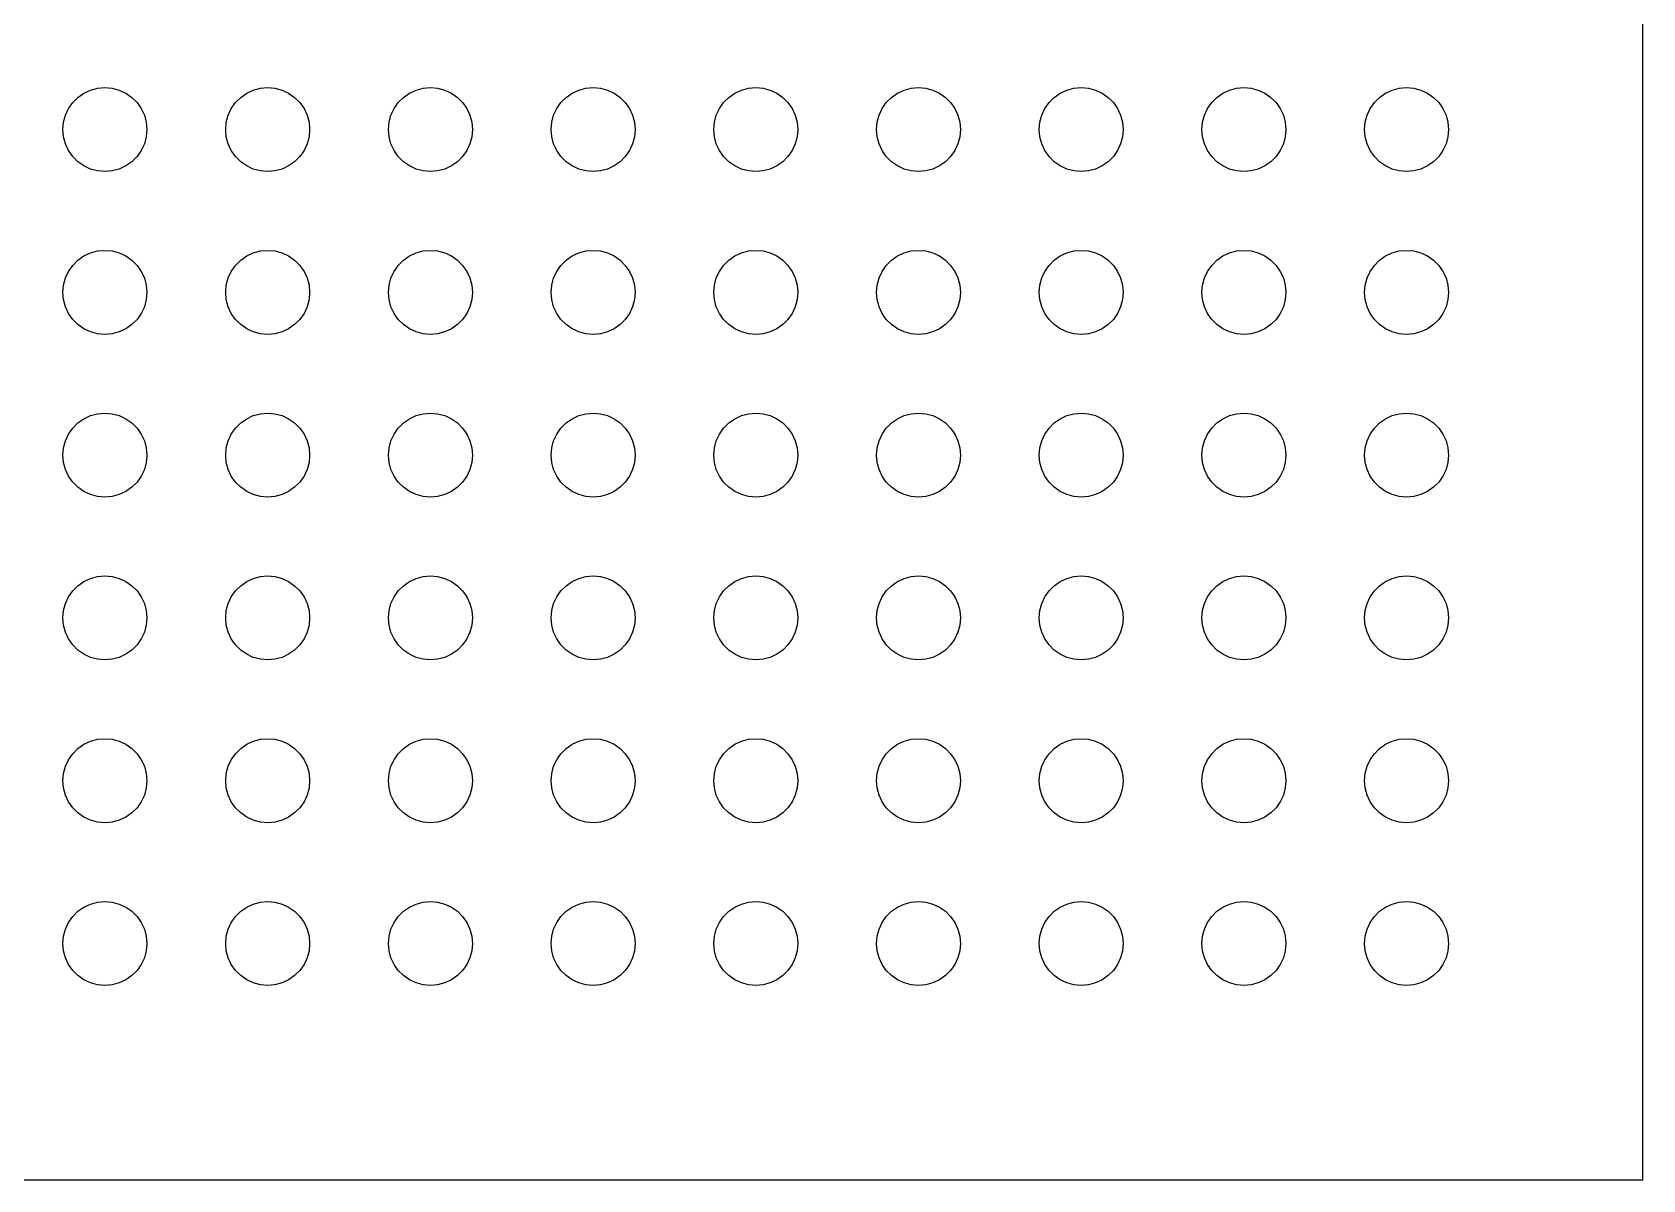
# Model space of a CAD drawing. Extents: x 0 to 117, y 0 to 89.
# Drawn here: x 55.8 to 117.2, y 0 to 43.7 of the extents above; entities that cross this region are included whole.
import ezdxf

# ---------------------------------------------------------------- set-up
doc = ezdxf.new("R2010")
doc.units = 0
doc.layers.get('0').update_dxf_attribs({"linetype": 'CONTINUOUS'})

msp = doc.modelspace()

# ---------------------------------------------------------------- linework, layer by layer
for points in [[(117.2, 89.2), (0, 89.2), (0, 0), (117.2, 0)], [(58.3222, 38.4243), (58.0528, 38.4965), (57.8, 38.6144), (57.5715, 38.7743), (57.3743, 38.9715), (57.2144, 39.2), (57.0965, 39.4528), (57.0243, 39.7222), (57, 40), (57.0243, 40.2778), (57.0965, 40.5472), (57.2144, 40.8), (57.3743, 41.0285), (57.5715, 41.2257), (57.8, 41.3856), (58.0528, 41.5035), (58.3222, 41.5757), (58.6, 41.6), (58.8778, 41.5757), (59.1472, 41.5035), (59.4, 41.3856), (59.6285, 41.2257), (59.8257, 41.0285), (59.9856, 40.8), (60.1035, 40.5472), (60.1757, 40.2778), (60.2, 40), (60.1757, 39.7222), (60.1035, 39.4528), (59.9856, 39.2), (59.8257, 38.9715), (59.6285, 38.7743), (59.4, 38.6144), (59.1472, 38.4965), (58.8778, 38.4243), (58.6, 38.4)], [(64.5222, 38.4243), (64.2528, 38.4965), (64, 38.6144), (63.7715, 38.7743), (63.5743, 38.9715), (63.4144, 39.2), (63.2965, 39.4528), (63.2243, 39.7222), (63.2, 40), (63.2243, 40.2778), (63.2965, 40.5472), (63.4144, 40.8), (63.5743, 41.0285), (63.7715, 41.2257), (64, 41.3856), (64.2528, 41.5035), (64.5222, 41.5757), (64.8, 41.6), (65.0778, 41.5757), (65.3472, 41.5035), (65.6, 41.3856), (65.8285, 41.2257), (66.0257, 41.0285), (66.1856, 40.8), (66.3035, 40.5472), (66.3757, 40.2778), (66.4, 40), (66.3757, 39.7222), (66.3035, 39.4528), (66.1856, 39.2), (66.0257, 38.9715), (65.8285, 38.7743), (65.6, 38.6144), (65.3472, 38.4965), (65.0778, 38.4243), (64.8, 38.4)], [(70.7222, 38.4243), (70.4528, 38.4965), (70.2, 38.6144), (69.9715, 38.7743), (69.7743, 38.9715), (69.6144, 39.2), (69.4965, 39.4528), (69.4243, 39.7222), (69.4, 40), (69.4243, 40.2778), (69.4965, 40.5472), (69.6144, 40.8), (69.7743, 41.0285), (69.9715, 41.2257), (70.2, 41.3856), (70.4528, 41.5035), (70.7222, 41.5757), (71, 41.6), (71.2778, 41.5757), (71.5472, 41.5035), (71.8, 41.3856), (72.0285, 41.2257), (72.2257, 41.0285), (72.3856, 40.8), (72.5035, 40.5472), (72.5757, 40.2778), (72.6, 40), (72.5757, 39.7222), (72.5035, 39.4528), (72.3856, 39.2), (72.2257, 38.9715), (72.0285, 38.7743), (71.8, 38.6144), (71.5472, 38.4965), (71.2778, 38.4243), (71, 38.4)], [(76.9222, 38.4243), (76.6528, 38.4965), (76.4, 38.6144), (76.1715, 38.7743), (75.9743, 38.9715), (75.8144, 39.2), (75.6965, 39.4528), (75.6243, 39.7222), (75.6, 40), (75.6243, 40.2778), (75.6965, 40.5472), (75.8144, 40.8), (75.9743, 41.0285), (76.1715, 41.2257), (76.4, 41.3856), (76.6528, 41.5035), (76.9222, 41.5757), (77.2, 41.6), (77.4778, 41.5757), (77.7472, 41.5035), (78, 41.3856), (78.2285, 41.2257), (78.4257, 41.0285), (78.5856, 40.8), (78.7035, 40.5472), (78.7757, 40.2778), (78.8, 40), (78.7757, 39.7222), (78.7035, 39.4528), (78.5856, 39.2), (78.4257, 38.9715), (78.2285, 38.7743), (78, 38.6144), (77.7472, 38.4965), (77.4778, 38.4243), (77.2, 38.4)], [(83.1222, 38.4243), (82.8528, 38.4965), (82.6, 38.6144), (82.3715, 38.7743), (82.1743, 38.9715), (82.0144, 39.2), (81.8965, 39.4528), (81.8243, 39.7222), (81.8, 40), (81.8243, 40.2778), (81.8965, 40.5472), (82.0144, 40.8), (82.1743, 41.0285), (82.3715, 41.2257), (82.6, 41.3856), (82.8528, 41.5035), (83.1222, 41.5757), (83.4, 41.6), (83.6778, 41.5757), (83.9472, 41.5035), (84.2, 41.3856), (84.4285, 41.2257), (84.6257, 41.0285), (84.7856, 40.8), (84.9035, 40.5472), (84.9757, 40.2778), (85, 40), (84.9757, 39.7222), (84.9035, 39.4528), (84.7856, 39.2), (84.6257, 38.9715), (84.4285, 38.7743), (84.2, 38.6144), (83.9472, 38.4965), (83.6778, 38.4243), (83.4, 38.4)], [(89.3222, 38.4243), (89.0528, 38.4965), (88.8, 38.6144), (88.5715, 38.7743), (88.3743, 38.9715), (88.2144, 39.2), (88.0965, 39.4528), (88.0243, 39.7222), (88, 40), (88.0243, 40.2778), (88.0965, 40.5472), (88.2144, 40.8), (88.3743, 41.0285), (88.5715, 41.2257), (88.8, 41.3856), (89.0528, 41.5035), (89.3222, 41.5757), (89.6, 41.6), (89.8778, 41.5757), (90.1472, 41.5035), (90.4, 41.3856), (90.6285, 41.2257), (90.8257, 41.0285), (90.9856, 40.8), (91.1035, 40.5472), (91.1757, 40.2778), (91.2, 40), (91.1757, 39.7222), (91.1035, 39.4528), (90.9856, 39.2), (90.8257, 38.9715), (90.6285, 38.7743), (90.4, 38.6144), (90.1472, 38.4965), (89.8778, 38.4243), (89.6, 38.4)], [(95.5222, 38.4243), (95.2528, 38.4965), (95, 38.6144), (94.7715, 38.7743), (94.5743, 38.9715), (94.4144, 39.2), (94.2965, 39.4528), (94.2243, 39.7222), (94.2, 40), (94.2243, 40.2778), (94.2965, 40.5472), (94.4144, 40.8), (94.5743, 41.0285), (94.7715, 41.2257), (95, 41.3856), (95.2528, 41.5035), (95.5222, 41.5757), (95.8, 41.6), (96.0778, 41.5757), (96.3472, 41.5035), (96.6, 41.3856), (96.8285, 41.2257), (97.0257, 41.0285), (97.1856, 40.8), (97.3035, 40.5472), (97.3757, 40.2778), (97.4, 40), (97.3757, 39.7222), (97.3035, 39.4528), (97.1856, 39.2), (97.0257, 38.9715), (96.8285, 38.7743), (96.6, 38.6144), (96.3472, 38.4965), (96.0778, 38.4243), (95.8, 38.4)], [(101.722, 38.4243), (101.453, 38.4965), (101.2, 38.6144), (100.972, 38.7743), (100.774, 38.9715), (100.614, 39.2), (100.496, 39.4528), (100.424, 39.7222), (100.4, 40), (100.424, 40.2778), (100.496, 40.5472), (100.614, 40.8), (100.774, 41.0285), (100.972, 41.2257), (101.2, 41.3856), (101.453, 41.5035), (101.722, 41.5757), (102, 41.6), (102.278, 41.5757), (102.547, 41.5035), (102.8, 41.3856), (103.028, 41.2257), (103.226, 41.0285), (103.386, 40.8), (103.504, 40.5472), (103.576, 40.2778), (103.6, 40), (103.576, 39.7222), (103.504, 39.4528), (103.386, 39.2), (103.226, 38.9715), (103.028, 38.7743), (102.8, 38.6144), (102.547, 38.4965), (102.278, 38.4243), (102, 38.4)], [(107.922, 38.4243), (107.653, 38.4965), (107.4, 38.6144), (107.172, 38.7743), (106.974, 38.9715), (106.814, 39.2), (106.696, 39.4528), (106.624, 39.7222), (106.6, 40), (106.624, 40.2778), (106.696, 40.5472), (106.814, 40.8), (106.974, 41.0285), (107.172, 41.2257), (107.4, 41.3856), (107.653, 41.5035), (107.922, 41.5757), (108.2, 41.6), (108.478, 41.5757), (108.747, 41.5035), (109, 41.3856), (109.228, 41.2257), (109.426, 41.0285), (109.586, 40.8), (109.704, 40.5472), (109.776, 40.2778), (109.8, 40), (109.776, 39.7222), (109.704, 39.4528), (109.586, 39.2), (109.426, 38.9715), (109.228, 38.7743), (109, 38.6144), (108.747, 38.4965), (108.478, 38.4243), (108.2, 38.4)], [(58.3222, 32.2243), (58.0528, 32.2965), (57.8, 32.4144), (57.5715, 32.5743), (57.3743, 32.7715), (57.2144, 33), (57.0965, 33.2528), (57.0243, 33.5222), (57, 33.8), (57.0243, 34.0778), (57.0965, 34.3472), (57.2144, 34.6), (57.3743, 34.8285), (57.5715, 35.0257), (57.8, 35.1856), (58.0528, 35.3035), (58.3222, 35.3757), (58.6, 35.4), (58.8778, 35.3757), (59.1472, 35.3035), (59.4, 35.1856), (59.6285, 35.0257), (59.8257, 34.8285), (59.9856, 34.6), (60.1035, 34.3472), (60.1757, 34.0778), (60.2, 33.8), (60.1757, 33.5222), (60.1035, 33.2528), (59.9856, 33), (59.8257, 32.7715), (59.6285, 32.5743), (59.4, 32.4144), (59.1472, 32.2965), (58.8778, 32.2243), (58.6, 32.2)], [(64.5222, 32.2243), (64.2528, 32.2965), (64, 32.4144), (63.7715, 32.5743), (63.5743, 32.7715), (63.4144, 33), (63.2965, 33.2528), (63.2243, 33.5222), (63.2, 33.8), (63.2243, 34.0778), (63.2965, 34.3472), (63.4144, 34.6), (63.5743, 34.8285), (63.7715, 35.0257), (64, 35.1856), (64.2528, 35.3035), (64.5222, 35.3757), (64.8, 35.4), (65.0778, 35.3757), (65.3472, 35.3035), (65.6, 35.1856), (65.8285, 35.0257), (66.0257, 34.8285), (66.1856, 34.6), (66.3035, 34.3472), (66.3757, 34.0778), (66.4, 33.8), (66.3757, 33.5222), (66.3035, 33.2528), (66.1856, 33), (66.0257, 32.7715), (65.8285, 32.5743), (65.6, 32.4144), (65.3472, 32.2965), (65.0778, 32.2243), (64.8, 32.2)], [(70.7222, 32.2243), (70.4528, 32.2965), (70.2, 32.4144), (69.9715, 32.5743), (69.7743, 32.7715), (69.6144, 33), (69.4965, 33.2528), (69.4243, 33.5222), (69.4, 33.8), (69.4243, 34.0778), (69.4965, 34.3472), (69.6144, 34.6), (69.7743, 34.8285), (69.9715, 35.0257), (70.2, 35.1856), (70.4528, 35.3035), (70.7222, 35.3757), (71, 35.4), (71.2778, 35.3757), (71.5472, 35.3035), (71.8, 35.1856), (72.0285, 35.0257), (72.2257, 34.8285), (72.3856, 34.6), (72.5035, 34.3472), (72.5757, 34.0778), (72.6, 33.8), (72.5757, 33.5222), (72.5035, 33.2528), (72.3856, 33), (72.2257, 32.7715), (72.0285, 32.5743), (71.8, 32.4144), (71.5472, 32.2965), (71.2778, 32.2243), (71, 32.2)], [(76.9222, 32.2243), (76.6528, 32.2965), (76.4, 32.4144), (76.1715, 32.5743), (75.9743, 32.7715), (75.8144, 33), (75.6965, 33.2528), (75.6243, 33.5222), (75.6, 33.8), (75.6243, 34.0778), (75.6965, 34.3472), (75.8144, 34.6), (75.9743, 34.8285), (76.1715, 35.0257), (76.4, 35.1856), (76.6528, 35.3035), (76.9222, 35.3757), (77.2, 35.4), (77.4778, 35.3757), (77.7472, 35.3035), (78, 35.1856), (78.2285, 35.0257), (78.4257, 34.8285), (78.5856, 34.6), (78.7035, 34.3472), (78.7757, 34.0778), (78.8, 33.8), (78.7757, 33.5222), (78.7035, 33.2528), (78.5856, 33), (78.4257, 32.7715), (78.2285, 32.5743), (78, 32.4144), (77.7472, 32.2965), (77.4778, 32.2243), (77.2, 32.2)], [(83.1222, 32.2243), (82.8528, 32.2965), (82.6, 32.4144), (82.3715, 32.5743), (82.1743, 32.7715), (82.0144, 33), (81.8965, 33.2528), (81.8243, 33.5222), (81.8, 33.8), (81.8243, 34.0778), (81.8965, 34.3472), (82.0144, 34.6), (82.1743, 34.8285), (82.3715, 35.0257), (82.6, 35.1856), (82.8528, 35.3035), (83.1222, 35.3757), (83.4, 35.4), (83.6778, 35.3757), (83.9472, 35.3035), (84.2, 35.1856), (84.4285, 35.0257), (84.6257, 34.8285), (84.7856, 34.6), (84.9035, 34.3472), (84.9757, 34.0778), (85, 33.8), (84.9757, 33.5222), (84.9035, 33.2528), (84.7856, 33), (84.6257, 32.7715), (84.4285, 32.5743), (84.2, 32.4144), (83.9472, 32.2965), (83.6778, 32.2243), (83.4, 32.2)], [(89.3222, 32.2243), (89.0528, 32.2965), (88.8, 32.4144), (88.5715, 32.5743), (88.3743, 32.7715), (88.2144, 33), (88.0965, 33.2528), (88.0243, 33.5222), (88, 33.8), (88.0243, 34.0778), (88.0965, 34.3472), (88.2144, 34.6), (88.3743, 34.8285), (88.5715, 35.0257), (88.8, 35.1856), (89.0528, 35.3035), (89.3222, 35.3757), (89.6, 35.4), (89.8778, 35.3757), (90.1472, 35.3035), (90.4, 35.1856), (90.6285, 35.0257), (90.8257, 34.8285), (90.9856, 34.6), (91.1035, 34.3472), (91.1757, 34.0778), (91.2, 33.8), (91.1757, 33.5222), (91.1035, 33.2528), (90.9856, 33), (90.8257, 32.7715), (90.6285, 32.5743), (90.4, 32.4144), (90.1472, 32.2965), (89.8778, 32.2243), (89.6, 32.2)], [(95.5222, 32.2243), (95.2528, 32.2965), (95, 32.4144), (94.7715, 32.5743), (94.5743, 32.7715), (94.4144, 33), (94.2965, 33.2528), (94.2243, 33.5222), (94.2, 33.8), (94.2243, 34.0778), (94.2965, 34.3472), (94.4144, 34.6), (94.5743, 34.8285), (94.7715, 35.0257), (95, 35.1856), (95.2528, 35.3035), (95.5222, 35.3757), (95.8, 35.4), (96.0778, 35.3757), (96.3472, 35.3035), (96.6, 35.1856), (96.8285, 35.0257), (97.0257, 34.8285), (97.1856, 34.6), (97.3035, 34.3472), (97.3757, 34.0778), (97.4, 33.8), (97.3757, 33.5222), (97.3035, 33.2528), (97.1856, 33), (97.0257, 32.7715), (96.8285, 32.5743), (96.6, 32.4144), (96.3472, 32.2965), (96.0778, 32.2243), (95.8, 32.2)], [(101.722, 32.2243), (101.453, 32.2965), (101.2, 32.4144), (100.972, 32.5743), (100.774, 32.7715), (100.614, 33), (100.496, 33.2528), (100.424, 33.5222), (100.4, 33.8), (100.424, 34.0778), (100.496, 34.3472), (100.614, 34.6), (100.774, 34.8285), (100.972, 35.0257), (101.2, 35.1856), (101.453, 35.3035), (101.722, 35.3757), (102, 35.4), (102.278, 35.3757), (102.547, 35.3035), (102.8, 35.1856), (103.028, 35.0257), (103.226, 34.8285), (103.386, 34.6), (103.504, 34.3472), (103.576, 34.0778), (103.6, 33.8), (103.576, 33.5222), (103.504, 33.2528), (103.386, 33), (103.226, 32.7715), (103.028, 32.5743), (102.8, 32.4144), (102.547, 32.2965), (102.278, 32.2243), (102, 32.2)], [(107.922, 32.2243), (107.653, 32.2965), (107.4, 32.4144), (107.172, 32.5743), (106.974, 32.7715), (106.814, 33), (106.696, 33.2528), (106.624, 33.5222), (106.6, 33.8), (106.624, 34.0778), (106.696, 34.3472), (106.814, 34.6), (106.974, 34.8285), (107.172, 35.0257), (107.4, 35.1856), (107.653, 35.3035), (107.922, 35.3757), (108.2, 35.4), (108.478, 35.3757), (108.747, 35.3035), (109, 35.1856), (109.228, 35.0257), (109.426, 34.8285), (109.586, 34.6), (109.704, 34.3472), (109.776, 34.0778), (109.8, 33.8), (109.776, 33.5222), (109.704, 33.2528), (109.586, 33), (109.426, 32.7715), (109.228, 32.5743), (109, 32.4144), (108.747, 32.2965), (108.478, 32.2243), (108.2, 32.2)], [(58.3222, 26.0243), (58.0528, 26.0965), (57.8, 26.2144), (57.5715, 26.3743), (57.3743, 26.5715), (57.2144, 26.8), (57.0965, 27.0528), (57.0243, 27.3222), (57, 27.6), (57.0243, 27.8778), (57.0965, 28.1472), (57.2144, 28.4), (57.3743, 28.6285), (57.5715, 28.8257), (57.8, 28.9856), (58.0528, 29.1035), (58.3222, 29.1757), (58.6, 29.2), (58.8778, 29.1757), (59.1472, 29.1035), (59.4, 28.9856), (59.6285, 28.8257), (59.8257, 28.6285), (59.9856, 28.4), (60.1035, 28.1472), (60.1757, 27.8778), (60.2, 27.6), (60.1757, 27.3222), (60.1035, 27.0528), (59.9856, 26.8), (59.8257, 26.5715), (59.6285, 26.3743), (59.4, 26.2144), (59.1472, 26.0965), (58.8778, 26.0243), (58.6, 26)], [(64.5222, 26.0243), (64.2528, 26.0965), (64, 26.2144), (63.7715, 26.3743), (63.5743, 26.5715), (63.4144, 26.8), (63.2965, 27.0528), (63.2243, 27.3222), (63.2, 27.6), (63.2243, 27.8778), (63.2965, 28.1472), (63.4144, 28.4), (63.5743, 28.6285), (63.7715, 28.8257), (64, 28.9856), (64.2528, 29.1035), (64.5222, 29.1757), (64.8, 29.2), (65.0778, 29.1757), (65.3472, 29.1035), (65.6, 28.9856), (65.8285, 28.8257), (66.0257, 28.6285), (66.1856, 28.4), (66.3035, 28.1472), (66.3757, 27.8778), (66.4, 27.6), (66.3757, 27.3222), (66.3035, 27.0528), (66.1856, 26.8), (66.0257, 26.5715), (65.8285, 26.3743), (65.6, 26.2144), (65.3472, 26.0965), (65.0778, 26.0243), (64.8, 26)], [(70.7222, 26.0243), (70.4528, 26.0965), (70.2, 26.2144), (69.9715, 26.3743), (69.7743, 26.5715), (69.6144, 26.8), (69.4965, 27.0528), (69.4243, 27.3222), (69.4, 27.6), (69.4243, 27.8778), (69.4965, 28.1472), (69.6144, 28.4), (69.7743, 28.6285), (69.9715, 28.8257), (70.2, 28.9856), (70.4528, 29.1035), (70.7222, 29.1757), (71, 29.2), (71.2778, 29.1757), (71.5472, 29.1035), (71.8, 28.9856), (72.0285, 28.8257), (72.2257, 28.6285), (72.3856, 28.4), (72.5035, 28.1472), (72.5757, 27.8778), (72.6, 27.6), (72.5757, 27.3222), (72.5035, 27.0528), (72.3856, 26.8), (72.2257, 26.5715), (72.0285, 26.3743), (71.8, 26.2144), (71.5472, 26.0965), (71.2778, 26.0243), (71, 26)], [(76.9222, 26.0243), (76.6528, 26.0965), (76.4, 26.2144), (76.1715, 26.3743), (75.9743, 26.5715), (75.8144, 26.8), (75.6965, 27.0528), (75.6243, 27.3222), (75.6, 27.6), (75.6243, 27.8778), (75.6965, 28.1472), (75.8144, 28.4), (75.9743, 28.6285), (76.1715, 28.8257), (76.4, 28.9856), (76.6528, 29.1035), (76.9222, 29.1757), (77.2, 29.2), (77.4778, 29.1757), (77.7472, 29.1035), (78, 28.9856), (78.2285, 28.8257), (78.4257, 28.6285), (78.5856, 28.4), (78.7035, 28.1472), (78.7757, 27.8778), (78.8, 27.6), (78.7757, 27.3222), (78.7035, 27.0528), (78.5856, 26.8), (78.4257, 26.5715), (78.2285, 26.3743), (78, 26.2144), (77.7472, 26.0965), (77.4778, 26.0243), (77.2, 26)], [(83.1222, 26.0243), (82.8528, 26.0965), (82.6, 26.2144), (82.3715, 26.3743), (82.1743, 26.5715), (82.0144, 26.8), (81.8965, 27.0528), (81.8243, 27.3222), (81.8, 27.6), (81.8243, 27.8778), (81.8965, 28.1472), (82.0144, 28.4), (82.1743, 28.6285), (82.3715, 28.8257), (82.6, 28.9856), (82.8528, 29.1035), (83.1222, 29.1757), (83.4, 29.2), (83.6778, 29.1757), (83.9472, 29.1035), (84.2, 28.9856), (84.4285, 28.8257), (84.6257, 28.6285), (84.7856, 28.4), (84.9035, 28.1472), (84.9757, 27.8778), (85, 27.6), (84.9757, 27.3222), (84.9035, 27.0528), (84.7856, 26.8), (84.6257, 26.5715), (84.4285, 26.3743), (84.2, 26.2144), (83.9472, 26.0965), (83.6778, 26.0243), (83.4, 26)], [(89.3222, 26.0243), (89.0528, 26.0965), (88.8, 26.2144), (88.5715, 26.3743), (88.3743, 26.5715), (88.2144, 26.8), (88.0965, 27.0528), (88.0243, 27.3222), (88, 27.6), (88.0243, 27.8778), (88.0965, 28.1472), (88.2144, 28.4), (88.3743, 28.6285), (88.5715, 28.8257), (88.8, 28.9856), (89.0528, 29.1035), (89.3222, 29.1757), (89.6, 29.2), (89.8778, 29.1757), (90.1472, 29.1035), (90.4, 28.9856), (90.6285, 28.8257), (90.8257, 28.6285), (90.9856, 28.4), (91.1035, 28.1472), (91.1757, 27.8778), (91.2, 27.6), (91.1757, 27.3222), (91.1035, 27.0528), (90.9856, 26.8), (90.8257, 26.5715), (90.6285, 26.3743), (90.4, 26.2144), (90.1472, 26.0965), (89.8778, 26.0243), (89.6, 26)], [(95.5222, 26.0243), (95.2528, 26.0965), (95, 26.2144), (94.7715, 26.3743), (94.5743, 26.5715), (94.4144, 26.8), (94.2965, 27.0528), (94.2243, 27.3222), (94.2, 27.6), (94.2243, 27.8778), (94.2965, 28.1472), (94.4144, 28.4), (94.5743, 28.6285), (94.7715, 28.8257), (95, 28.9856), (95.2528, 29.1035), (95.5222, 29.1757), (95.8, 29.2), (96.0778, 29.1757), (96.3472, 29.1035), (96.6, 28.9856), (96.8285, 28.8257), (97.0257, 28.6285), (97.1856, 28.4), (97.3035, 28.1472), (97.3757, 27.8778), (97.4, 27.6), (97.3757, 27.3222), (97.3035, 27.0528), (97.1856, 26.8), (97.0257, 26.5715), (96.8285, 26.3743), (96.6, 26.2144), (96.3472, 26.0965), (96.0778, 26.0243), (95.8, 26)], [(101.722, 26.0243), (101.453, 26.0965), (101.2, 26.2144), (100.972, 26.3743), (100.774, 26.5715), (100.614, 26.8), (100.496, 27.0528), (100.424, 27.3222), (100.4, 27.6), (100.424, 27.8778), (100.496, 28.1472), (100.614, 28.4), (100.774, 28.6285), (100.972, 28.8257), (101.2, 28.9856), (101.453, 29.1035), (101.722, 29.1757), (102, 29.2), (102.278, 29.1757), (102.547, 29.1035), (102.8, 28.9856), (103.028, 28.8257), (103.226, 28.6285), (103.386, 28.4), (103.504, 28.1472), (103.576, 27.8778), (103.6, 27.6), (103.576, 27.3222), (103.504, 27.0528), (103.386, 26.8), (103.226, 26.5715), (103.028, 26.3743), (102.8, 26.2144), (102.547, 26.0965), (102.278, 26.0243), (102, 26)], [(107.922, 26.0243), (107.653, 26.0965), (107.4, 26.2144), (107.172, 26.3743), (106.974, 26.5715), (106.814, 26.8), (106.696, 27.0528), (106.624, 27.3222), (106.6, 27.6), (106.624, 27.8778), (106.696, 28.1472), (106.814, 28.4), (106.974, 28.6285), (107.172, 28.8257), (107.4, 28.9856), (107.653, 29.1035), (107.922, 29.1757), (108.2, 29.2), (108.478, 29.1757), (108.747, 29.1035), (109, 28.9856), (109.228, 28.8257), (109.426, 28.6285), (109.586, 28.4), (109.704, 28.1472), (109.776, 27.8778), (109.8, 27.6), (109.776, 27.3222), (109.704, 27.0528), (109.586, 26.8), (109.426, 26.5715), (109.228, 26.3743), (109, 26.2144), (108.747, 26.0965), (108.478, 26.0243), (108.2, 26)], [(58.3222, 19.8243), (58.0528, 19.8965), (57.8, 20.0144), (57.5715, 20.1743), (57.3743, 20.3715), (57.2144, 20.6), (57.0965, 20.8528), (57.0243, 21.1222), (57, 21.4), (57.0243, 21.6778), (57.0965, 21.9472), (57.2144, 22.2), (57.3743, 22.4285), (57.5715, 22.6257), (57.8, 22.7856), (58.0528, 22.9035), (58.3222, 22.9757), (58.6, 23), (58.8778, 22.9757), (59.1472, 22.9035), (59.4, 22.7856), (59.6285, 22.6257), (59.8257, 22.4285), (59.9856, 22.2), (60.1035, 21.9472), (60.1757, 21.6778), (60.2, 21.4), (60.1757, 21.1222), (60.1035, 20.8528), (59.9856, 20.6), (59.8257, 20.3715), (59.6285, 20.1743), (59.4, 20.0144), (59.1472, 19.8965), (58.8778, 19.8243), (58.6, 19.8)], [(64.5222, 19.8243), (64.2528, 19.8965), (64, 20.0144), (63.7715, 20.1743), (63.5743, 20.3715), (63.4144, 20.6), (63.2965, 20.8528), (63.2243, 21.1222), (63.2, 21.4), (63.2243, 21.6778), (63.2965, 21.9472), (63.4144, 22.2), (63.5743, 22.4285), (63.7715, 22.6257), (64, 22.7856), (64.2528, 22.9035), (64.5222, 22.9757), (64.8, 23), (65.0778, 22.9757), (65.3472, 22.9035), (65.6, 22.7856), (65.8285, 22.6257), (66.0257, 22.4285), (66.1856, 22.2), (66.3035, 21.9472), (66.3757, 21.6778), (66.4, 21.4), (66.3757, 21.1222), (66.3035, 20.8528), (66.1856, 20.6), (66.0257, 20.3715), (65.8285, 20.1743), (65.6, 20.0144), (65.3472, 19.8965), (65.0778, 19.8243), (64.8, 19.8)], [(70.7222, 19.8243), (70.4528, 19.8965), (70.2, 20.0144), (69.9715, 20.1743), (69.7743, 20.3715), (69.6144, 20.6), (69.4965, 20.8528), (69.4243, 21.1222), (69.4, 21.4), (69.4243, 21.6778), (69.4965, 21.9472), (69.6144, 22.2), (69.7743, 22.4285), (69.9715, 22.6257), (70.2, 22.7856), (70.4528, 22.9035), (70.7222, 22.9757), (71, 23), (71.2778, 22.9757), (71.5472, 22.9035), (71.8, 22.7856), (72.0285, 22.6257), (72.2257, 22.4285), (72.3856, 22.2), (72.5035, 21.9472), (72.5757, 21.6778), (72.6, 21.4), (72.5757, 21.1222), (72.5035, 20.8528), (72.3856, 20.6), (72.2257, 20.3715), (72.0285, 20.1743), (71.8, 20.0144), (71.5472, 19.8965), (71.2778, 19.8243), (71, 19.8)], [(76.9222, 19.8243), (76.6528, 19.8965), (76.4, 20.0144), (76.1715, 20.1743), (75.9743, 20.3715), (75.8144, 20.6), (75.6965, 20.8528), (75.6243, 21.1222), (75.6, 21.4), (75.6243, 21.6778), (75.6965, 21.9472), (75.8144, 22.2), (75.9743, 22.4285), (76.1715, 22.6257), (76.4, 22.7856), (76.6528, 22.9035), (76.9222, 22.9757), (77.2, 23), (77.4778, 22.9757), (77.7472, 22.9035), (78, 22.7856), (78.2285, 22.6257), (78.4257, 22.4285), (78.5856, 22.2), (78.7035, 21.9472), (78.7757, 21.6778), (78.8, 21.4), (78.7757, 21.1222), (78.7035, 20.8528), (78.5856, 20.6), (78.4257, 20.3715), (78.2285, 20.1743), (78, 20.0144), (77.7472, 19.8965), (77.4778, 19.8243), (77.2, 19.8)], [(83.1222, 19.8243), (82.8528, 19.8965), (82.6, 20.0144), (82.3715, 20.1743), (82.1743, 20.3715), (82.0144, 20.6), (81.8965, 20.8528), (81.8243, 21.1222), (81.8, 21.4), (81.8243, 21.6778), (81.8965, 21.9472), (82.0144, 22.2), (82.1743, 22.4285), (82.3715, 22.6257), (82.6, 22.7856), (82.8528, 22.9035), (83.1222, 22.9757), (83.4, 23), (83.6778, 22.9757), (83.9472, 22.9035), (84.2, 22.7856), (84.4285, 22.6257), (84.6257, 22.4285), (84.7856, 22.2), (84.9035, 21.9472), (84.9757, 21.6778), (85, 21.4), (84.9757, 21.1222), (84.9035, 20.8528), (84.7856, 20.6), (84.6257, 20.3715), (84.4285, 20.1743), (84.2, 20.0144), (83.9472, 19.8965), (83.6778, 19.8243), (83.4, 19.8)], [(89.3222, 19.8243), (89.0528, 19.8965), (88.8, 20.0144), (88.5715, 20.1743), (88.3743, 20.3715), (88.2144, 20.6), (88.0965, 20.8528), (88.0243, 21.1222), (88, 21.4), (88.0243, 21.6778), (88.0965, 21.9472), (88.2144, 22.2), (88.3743, 22.4285), (88.5715, 22.6257), (88.8, 22.7856), (89.0528, 22.9035), (89.3222, 22.9757), (89.6, 23), (89.8778, 22.9757), (90.1472, 22.9035), (90.4, 22.7856), (90.6285, 22.6257), (90.8257, 22.4285), (90.9856, 22.2), (91.1035, 21.9472), (91.1757, 21.6778), (91.2, 21.4), (91.1757, 21.1222), (91.1035, 20.8528), (90.9856, 20.6), (90.8257, 20.3715), (90.6285, 20.1743), (90.4, 20.0144), (90.1472, 19.8965), (89.8778, 19.8243), (89.6, 19.8)], [(95.5222, 19.8243), (95.2528, 19.8965), (95, 20.0144), (94.7715, 20.1743), (94.5743, 20.3715), (94.4144, 20.6), (94.2965, 20.8528), (94.2243, 21.1222), (94.2, 21.4), (94.2243, 21.6778), (94.2965, 21.9472), (94.4144, 22.2), (94.5743, 22.4285), (94.7715, 22.6257), (95, 22.7856), (95.2528, 22.9035), (95.5222, 22.9757), (95.8, 23), (96.0778, 22.9757), (96.3472, 22.9035), (96.6, 22.7856), (96.8285, 22.6257), (97.0257, 22.4285), (97.1856, 22.2), (97.3035, 21.9472), (97.3757, 21.6778), (97.4, 21.4), (97.3757, 21.1222), (97.3035, 20.8528), (97.1856, 20.6), (97.0257, 20.3715), (96.8285, 20.1743), (96.6, 20.0144), (96.3472, 19.8965), (96.0778, 19.8243), (95.8, 19.8)], [(101.722, 19.8243), (101.453, 19.8965), (101.2, 20.0144), (100.972, 20.1743), (100.774, 20.3715), (100.614, 20.6), (100.496, 20.8528), (100.424, 21.1222), (100.4, 21.4), (100.424, 21.6778), (100.496, 21.9472), (100.614, 22.2), (100.774, 22.4285), (100.972, 22.6257), (101.2, 22.7856), (101.453, 22.9035), (101.722, 22.9757), (102, 23), (102.278, 22.9757), (102.547, 22.9035), (102.8, 22.7856), (103.028, 22.6257), (103.226, 22.4285), (103.386, 22.2), (103.504, 21.9472), (103.576, 21.6778), (103.6, 21.4), (103.576, 21.1222), (103.504, 20.8528), (103.386, 20.6), (103.226, 20.3715), (103.028, 20.1743), (102.8, 20.0144), (102.547, 19.8965), (102.278, 19.8243), (102, 19.8)], [(107.922, 19.8243), (107.653, 19.8965), (107.4, 20.0144), (107.172, 20.1743), (106.974, 20.3715), (106.814, 20.6), (106.696, 20.8528), (106.624, 21.1222), (106.6, 21.4), (106.624, 21.6778), (106.696, 21.9472), (106.814, 22.2), (106.974, 22.4285), (107.172, 22.6257), (107.4, 22.7856), (107.653, 22.9035), (107.922, 22.9757), (108.2, 23), (108.478, 22.9757), (108.747, 22.9035), (109, 22.7856), (109.228, 22.6257), (109.426, 22.4285), (109.586, 22.2), (109.704, 21.9472), (109.776, 21.6778), (109.8, 21.4), (109.776, 21.1222), (109.704, 20.8528), (109.586, 20.6), (109.426, 20.3715), (109.228, 20.1743), (109, 20.0144), (108.747, 19.8965), (108.478, 19.8243), (108.2, 19.8)], [(58.3222, 13.6243), (58.0528, 13.6965), (57.8, 13.8144), (57.5715, 13.9743), (57.3743, 14.1715), (57.2144, 14.4), (57.0965, 14.6528), (57.0243, 14.9222), (57, 15.2), (57.0243, 15.4778), (57.0965, 15.7472), (57.2144, 16), (57.3743, 16.2285), (57.5715, 16.4257), (57.8, 16.5856), (58.0528, 16.7035), (58.3222, 16.7757), (58.6, 16.8), (58.8778, 16.7757), (59.1472, 16.7035), (59.4, 16.5856), (59.6285, 16.4257), (59.8257, 16.2285), (59.9856, 16), (60.1035, 15.7472), (60.1757, 15.4778), (60.2, 15.2), (60.1757, 14.9222), (60.1035, 14.6528), (59.9856, 14.4), (59.8257, 14.1715), (59.6285, 13.9743), (59.4, 13.8144), (59.1472, 13.6965), (58.8778, 13.6243), (58.6, 13.6)], [(64.5222, 13.6243), (64.2528, 13.6965), (64, 13.8144), (63.7715, 13.9743), (63.5743, 14.1715), (63.4144, 14.4), (63.2965, 14.6528), (63.2243, 14.9222), (63.2, 15.2), (63.2243, 15.4778), (63.2965, 15.7472), (63.4144, 16), (63.5743, 16.2285), (63.7715, 16.4257), (64, 16.5856), (64.2528, 16.7035), (64.5222, 16.7757), (64.8, 16.8), (65.0778, 16.7757), (65.3472, 16.7035), (65.6, 16.5856), (65.8285, 16.4257), (66.0257, 16.2285), (66.1856, 16), (66.3035, 15.7472), (66.3757, 15.4778), (66.4, 15.2), (66.3757, 14.9222), (66.3035, 14.6528), (66.1856, 14.4), (66.0257, 14.1715), (65.8285, 13.9743), (65.6, 13.8144), (65.3472, 13.6965), (65.0778, 13.6243), (64.8, 13.6)], [(70.7222, 13.6243), (70.4528, 13.6965), (70.2, 13.8144), (69.9715, 13.9743), (69.7743, 14.1715), (69.6144, 14.4), (69.4965, 14.6528), (69.4243, 14.9222), (69.4, 15.2), (69.4243, 15.4778), (69.4965, 15.7472), (69.6144, 16), (69.7743, 16.2285), (69.9715, 16.4257), (70.2, 16.5856), (70.4528, 16.7035), (70.7222, 16.7757), (71, 16.8), (71.2778, 16.7757), (71.5472, 16.7035), (71.8, 16.5856), (72.0285, 16.4257), (72.2257, 16.2285), (72.3856, 16), (72.5035, 15.7472), (72.5757, 15.4778), (72.6, 15.2), (72.5757, 14.9222), (72.5035, 14.6528), (72.3856, 14.4), (72.2257, 14.1715), (72.0285, 13.9743), (71.8, 13.8144), (71.5472, 13.6965), (71.2778, 13.6243), (71, 13.6)], [(76.9222, 13.6243), (76.6528, 13.6965), (76.4, 13.8144), (76.1715, 13.9743), (75.9743, 14.1715), (75.8144, 14.4), (75.6965, 14.6528), (75.6243, 14.9222), (75.6, 15.2), (75.6243, 15.4778), (75.6965, 15.7472), (75.8144, 16), (75.9743, 16.2285), (76.1715, 16.4257), (76.4, 16.5856), (76.6528, 16.7035), (76.9222, 16.7757), (77.2, 16.8), (77.4778, 16.7757), (77.7472, 16.7035), (78, 16.5856), (78.2285, 16.4257), (78.4257, 16.2285), (78.5856, 16), (78.7035, 15.7472), (78.7757, 15.4778), (78.8, 15.2), (78.7757, 14.9222), (78.7035, 14.6528), (78.5856, 14.4), (78.4257, 14.1715), (78.2285, 13.9743), (78, 13.8144), (77.7472, 13.6965), (77.4778, 13.6243), (77.2, 13.6)], [(83.1222, 13.6243), (82.8528, 13.6965), (82.6, 13.8144), (82.3715, 13.9743), (82.1743, 14.1715), (82.0144, 14.4), (81.8965, 14.6528), (81.8243, 14.9222), (81.8, 15.2), (81.8243, 15.4778), (81.8965, 15.7472), (82.0144, 16), (82.1743, 16.2285), (82.3715, 16.4257), (82.6, 16.5856), (82.8528, 16.7035), (83.1222, 16.7757), (83.4, 16.8), (83.6778, 16.7757), (83.9472, 16.7035), (84.2, 16.5856), (84.4285, 16.4257), (84.6257, 16.2285), (84.7856, 16), (84.9035, 15.7472), (84.9757, 15.4778), (85, 15.2), (84.9757, 14.9222), (84.9035, 14.6528), (84.7856, 14.4), (84.6257, 14.1715), (84.4285, 13.9743), (84.2, 13.8144), (83.9472, 13.6965), (83.6778, 13.6243), (83.4, 13.6)], [(89.3222, 13.6243), (89.0528, 13.6965), (88.8, 13.8144), (88.5715, 13.9743), (88.3743, 14.1715), (88.2144, 14.4), (88.0965, 14.6528), (88.0243, 14.9222), (88, 15.2), (88.0243, 15.4778), (88.0965, 15.7472), (88.2144, 16), (88.3743, 16.2285), (88.5715, 16.4257), (88.8, 16.5856), (89.0528, 16.7035), (89.3222, 16.7757), (89.6, 16.8), (89.8778, 16.7757), (90.1472, 16.7035), (90.4, 16.5856), (90.6285, 16.4257), (90.8257, 16.2285), (90.9856, 16), (91.1035, 15.7472), (91.1757, 15.4778), (91.2, 15.2), (91.1757, 14.9222), (91.1035, 14.6528), (90.9856, 14.4), (90.8257, 14.1715), (90.6285, 13.9743), (90.4, 13.8144), (90.1472, 13.6965), (89.8778, 13.6243), (89.6, 13.6)], [(95.5222, 13.6243), (95.2528, 13.6965), (95, 13.8144), (94.7715, 13.9743), (94.5743, 14.1715), (94.4144, 14.4), (94.2965, 14.6528), (94.2243, 14.9222), (94.2, 15.2), (94.2243, 15.4778), (94.2965, 15.7472), (94.4144, 16), (94.5743, 16.2285), (94.7715, 16.4257), (95, 16.5856), (95.2528, 16.7035), (95.5222, 16.7757), (95.8, 16.8), (96.0778, 16.7757), (96.3472, 16.7035), (96.6, 16.5856), (96.8285, 16.4257), (97.0257, 16.2285), (97.1856, 16), (97.3035, 15.7472), (97.3757, 15.4778), (97.4, 15.2), (97.3757, 14.9222), (97.3035, 14.6528), (97.1856, 14.4), (97.0257, 14.1715), (96.8285, 13.9743), (96.6, 13.8144), (96.3472, 13.6965), (96.0778, 13.6243), (95.8, 13.6)], [(101.722, 13.6243), (101.453, 13.6965), (101.2, 13.8144), (100.972, 13.9743), (100.774, 14.1715), (100.614, 14.4), (100.496, 14.6528), (100.424, 14.9222), (100.4, 15.2), (100.424, 15.4778), (100.496, 15.7472), (100.614, 16), (100.774, 16.2285), (100.972, 16.4257), (101.2, 16.5856), (101.453, 16.7035), (101.722, 16.7757), (102, 16.8), (102.278, 16.7757), (102.547, 16.7035), (102.8, 16.5856), (103.028, 16.4257), (103.226, 16.2285), (103.386, 16), (103.504, 15.7472), (103.576, 15.4778), (103.6, 15.2), (103.576, 14.9222), (103.504, 14.6528), (103.386, 14.4), (103.226, 14.1715), (103.028, 13.9743), (102.8, 13.8144), (102.547, 13.6965), (102.278, 13.6243), (102, 13.6)], [(107.922, 13.6243), (107.653, 13.6965), (107.4, 13.8144), (107.172, 13.9743), (106.974, 14.1715), (106.814, 14.4), (106.696, 14.6528), (106.624, 14.9222), (106.6, 15.2), (106.624, 15.4778), (106.696, 15.7472), (106.814, 16), (106.974, 16.2285), (107.172, 16.4257), (107.4, 16.5856), (107.653, 16.7035), (107.922, 16.7757), (108.2, 16.8), (108.478, 16.7757), (108.747, 16.7035), (109, 16.5856), (109.228, 16.4257), (109.426, 16.2285), (109.586, 16), (109.704, 15.7472), (109.776, 15.4778), (109.8, 15.2), (109.776, 14.9222), (109.704, 14.6528), (109.586, 14.4), (109.426, 14.1715), (109.228, 13.9743), (109, 13.8144), (108.747, 13.6965), (108.478, 13.6243), (108.2, 13.6)], [(58.3222, 7.42431), (58.0528, 7.49649), (57.8, 7.61436), (57.5715, 7.77433), (57.3743, 7.97154), (57.2144, 8.2), (57.0965, 8.45277), (57.0243, 8.72216), (57, 9), (57.0243, 9.27784), (57.0965, 9.54723), (57.2144, 9.8), (57.3743, 10.0285), (57.5715, 10.2257), (57.8, 10.3856), (58.0528, 10.5035), (58.3222, 10.5757), (58.6, 10.6), (58.8778, 10.5757), (59.1472, 10.5035), (59.4, 10.3856), (59.6285, 10.2257), (59.8257, 10.0285), (59.9856, 9.8), (60.1035, 9.54723), (60.1757, 9.27784), (60.2, 9), (60.1757, 8.72216), (60.1035, 8.45277), (59.9856, 8.2), (59.8257, 7.97154), (59.6285, 7.77433), (59.4, 7.61436), (59.1472, 7.49649), (58.8778, 7.42431), (58.6, 7.4)], [(64.5222, 7.42431), (64.2528, 7.49649), (64, 7.61436), (63.7715, 7.77433), (63.5743, 7.97154), (63.4144, 8.2), (63.2965, 8.45277), (63.2243, 8.72216), (63.2, 9), (63.2243, 9.27784), (63.2965, 9.54723), (63.4144, 9.8), (63.5743, 10.0285), (63.7715, 10.2257), (64, 10.3856), (64.2528, 10.5035), (64.5222, 10.5757), (64.8, 10.6), (65.0778, 10.5757), (65.3472, 10.5035), (65.6, 10.3856), (65.8285, 10.2257), (66.0257, 10.0285), (66.1856, 9.8), (66.3035, 9.54723), (66.3757, 9.27784), (66.4, 9), (66.3757, 8.72216), (66.3035, 8.45277), (66.1856, 8.2), (66.0257, 7.97154), (65.8285, 7.77433), (65.6, 7.61436), (65.3472, 7.49649), (65.0778, 7.42431), (64.8, 7.4)], [(70.7222, 7.42431), (70.4528, 7.49649), (70.2, 7.61436), (69.9715, 7.77433), (69.7743, 7.97154), (69.6144, 8.2), (69.4965, 8.45277), (69.4243, 8.72216), (69.4, 9), (69.4243, 9.27784), (69.4965, 9.54723), (69.6144, 9.8), (69.7743, 10.0285), (69.9715, 10.2257), (70.2, 10.3856), (70.4528, 10.5035), (70.7222, 10.5757), (71, 10.6), (71.2778, 10.5757), (71.5472, 10.5035), (71.8, 10.3856), (72.0285, 10.2257), (72.2257, 10.0285), (72.3856, 9.8), (72.5035, 9.54723), (72.5757, 9.27784), (72.6, 9), (72.5757, 8.72216), (72.5035, 8.45277), (72.3856, 8.2), (72.2257, 7.97154), (72.0285, 7.77433), (71.8, 7.61436), (71.5472, 7.49649), (71.2778, 7.42431), (71, 7.4)], [(76.9222, 7.42431), (76.6528, 7.49649), (76.4, 7.61436), (76.1715, 7.77433), (75.9743, 7.97154), (75.8144, 8.2), (75.6965, 8.45277), (75.6243, 8.72216), (75.6, 9), (75.6243, 9.27784), (75.6965, 9.54723), (75.8144, 9.8), (75.9743, 10.0285), (76.1715, 10.2257), (76.4, 10.3856), (76.6528, 10.5035), (76.9222, 10.5757), (77.2, 10.6), (77.4778, 10.5757), (77.7472, 10.5035), (78, 10.3856), (78.2285, 10.2257), (78.4257, 10.0285), (78.5856, 9.8), (78.7035, 9.54723), (78.7757, 9.27784), (78.8, 9), (78.7757, 8.72216), (78.7035, 8.45277), (78.5856, 8.2), (78.4257, 7.97154), (78.2285, 7.77433), (78, 7.61436), (77.7472, 7.49649), (77.4778, 7.42431), (77.2, 7.4)], [(83.1222, 7.42431), (82.8528, 7.49649), (82.6, 7.61436), (82.3715, 7.77433), (82.1743, 7.97154), (82.0144, 8.2), (81.8965, 8.45277), (81.8243, 8.72216), (81.8, 9), (81.8243, 9.27784), (81.8965, 9.54723), (82.0144, 9.8), (82.1743, 10.0285), (82.3715, 10.2257), (82.6, 10.3856), (82.8528, 10.5035), (83.1222, 10.5757), (83.4, 10.6), (83.6778, 10.5757), (83.9472, 10.5035), (84.2, 10.3856), (84.4285, 10.2257), (84.6257, 10.0285), (84.7856, 9.8), (84.9035, 9.54723), (84.9757, 9.27784), (85, 9), (84.9757, 8.72216), (84.9035, 8.45277), (84.7856, 8.2), (84.6257, 7.97154), (84.4285, 7.77433), (84.2, 7.61436), (83.9472, 7.49649), (83.6778, 7.42431), (83.4, 7.4)], [(89.3222, 7.42431), (89.0528, 7.49649), (88.8, 7.61436), (88.5715, 7.77433), (88.3743, 7.97154), (88.2144, 8.2), (88.0965, 8.45277), (88.0243, 8.72216), (88, 9), (88.0243, 9.27784), (88.0965, 9.54723), (88.2144, 9.8), (88.3743, 10.0285), (88.5715, 10.2257), (88.8, 10.3856), (89.0528, 10.5035), (89.3222, 10.5757), (89.6, 10.6), (89.8778, 10.5757), (90.1472, 10.5035), (90.4, 10.3856), (90.6285, 10.2257), (90.8257, 10.0285), (90.9856, 9.8), (91.1035, 9.54723), (91.1757, 9.27784), (91.2, 9), (91.1757, 8.72216), (91.1035, 8.45277), (90.9856, 8.2), (90.8257, 7.97154), (90.6285, 7.77433), (90.4, 7.61436), (90.1472, 7.49649), (89.8778, 7.42431), (89.6, 7.4)], [(95.5222, 7.42431), (95.2528, 7.49649), (95, 7.61436), (94.7715, 7.77433), (94.5743, 7.97154), (94.4144, 8.2), (94.2965, 8.45277), (94.2243, 8.72216), (94.2, 9), (94.2243, 9.27784), (94.2965, 9.54723), (94.4144, 9.8), (94.5743, 10.0285), (94.7715, 10.2257), (95, 10.3856), (95.2528, 10.5035), (95.5222, 10.5757), (95.8, 10.6), (96.0778, 10.5757), (96.3472, 10.5035), (96.6, 10.3856), (96.8285, 10.2257), (97.0257, 10.0285), (97.1856, 9.8), (97.3035, 9.54723), (97.3757, 9.27784), (97.4, 9), (97.3757, 8.72216), (97.3035, 8.45277), (97.1856, 8.2), (97.0257, 7.97154), (96.8285, 7.77433), (96.6, 7.61436), (96.3472, 7.49649), (96.0778, 7.42431), (95.8, 7.4)], [(101.722, 7.42431), (101.453, 7.49649), (101.2, 7.61436), (100.972, 7.77433), (100.774, 7.97154), (100.614, 8.2), (100.496, 8.45277), (100.424, 8.72216), (100.4, 9), (100.424, 9.27784), (100.496, 9.54723), (100.614, 9.8), (100.774, 10.0285), (100.972, 10.2257), (101.2, 10.3856), (101.453, 10.5035), (101.722, 10.5757), (102, 10.6), (102.278, 10.5757), (102.547, 10.5035), (102.8, 10.3856), (103.028, 10.2257), (103.226, 10.0285), (103.386, 9.8), (103.504, 9.54723), (103.576, 9.27784), (103.6, 9), (103.576, 8.72216), (103.504, 8.45277), (103.386, 8.2), (103.226, 7.97154), (103.028, 7.77433), (102.8, 7.61436), (102.547, 7.49649), (102.278, 7.42431), (102, 7.4)], [(107.922, 7.42431), (107.653, 7.49649), (107.4, 7.61436), (107.172, 7.77433), (106.974, 7.97154), (106.814, 8.2), (106.696, 8.45277), (106.624, 8.72216), (106.6, 9), (106.624, 9.27784), (106.696, 9.54723), (106.814, 9.8), (106.974, 10.0285), (107.172, 10.2257), (107.4, 10.3856), (107.653, 10.5035), (107.922, 10.5757), (108.2, 10.6), (108.478, 10.5757), (108.747, 10.5035), (109, 10.3856), (109.228, 10.2257), (109.426, 10.0285), (109.586, 9.8), (109.704, 9.54723), (109.776, 9.27784), (109.8, 9), (109.776, 8.72216), (109.704, 8.45277), (109.586, 8.2), (109.426, 7.97154), (109.228, 7.77433), (109, 7.61436), (108.747, 7.49649), (108.478, 7.42431), (108.2, 7.4)]]:
    msp.add_lwpolyline(points, close=True)

doc.saveas('drawing.dxf')
